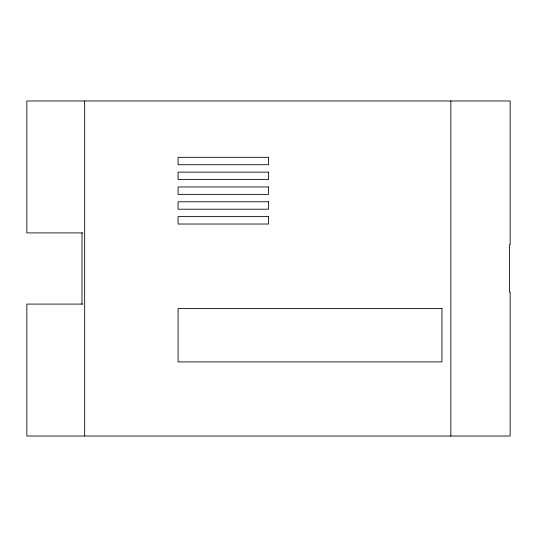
<?xml version="1.0" encoding="UTF-8"?>
<svg xmlns="http://www.w3.org/2000/svg" width="537" height="537" viewBox="0 0 537 537"><rect width="100%" height="100%" fill="white"/><g stroke="black" fill="none" stroke-linecap="round" stroke-linejoin="round"><path stroke-width="0.81" d="M82.812 232.917L26.85 232.917L26.85 100.976L510.15 100.976L510.15 244.778L509.579 244.778L509.579 292.222L510.15 292.222L510.15 436.024L26.85 436.024L26.85 304.083L82.812 304.083M450.852 100.976L450.852 436.024M84.665 100.976L84.665 436.024M82 232.917L82 304.083M268.5 157.314L178.069 157.314L178.069 164.725L268.5 164.725L268.5 157.314M268.5 172.135L178.069 172.135L178.069 179.546L268.5 179.546L268.5 172.135M268.5 186.963L178.069 186.963L178.069 194.374L268.5 194.374L268.5 186.963M268.5 201.784L178.069 201.784L178.069 209.202L268.5 209.202L268.5 201.784M268.5 216.612L178.069 216.612L178.069 224.023L268.5 224.023L268.5 216.612M441.951 308.527L178.069 308.527L178.069 361.898L441.951 361.898L441.951 308.527"/></g></svg>
